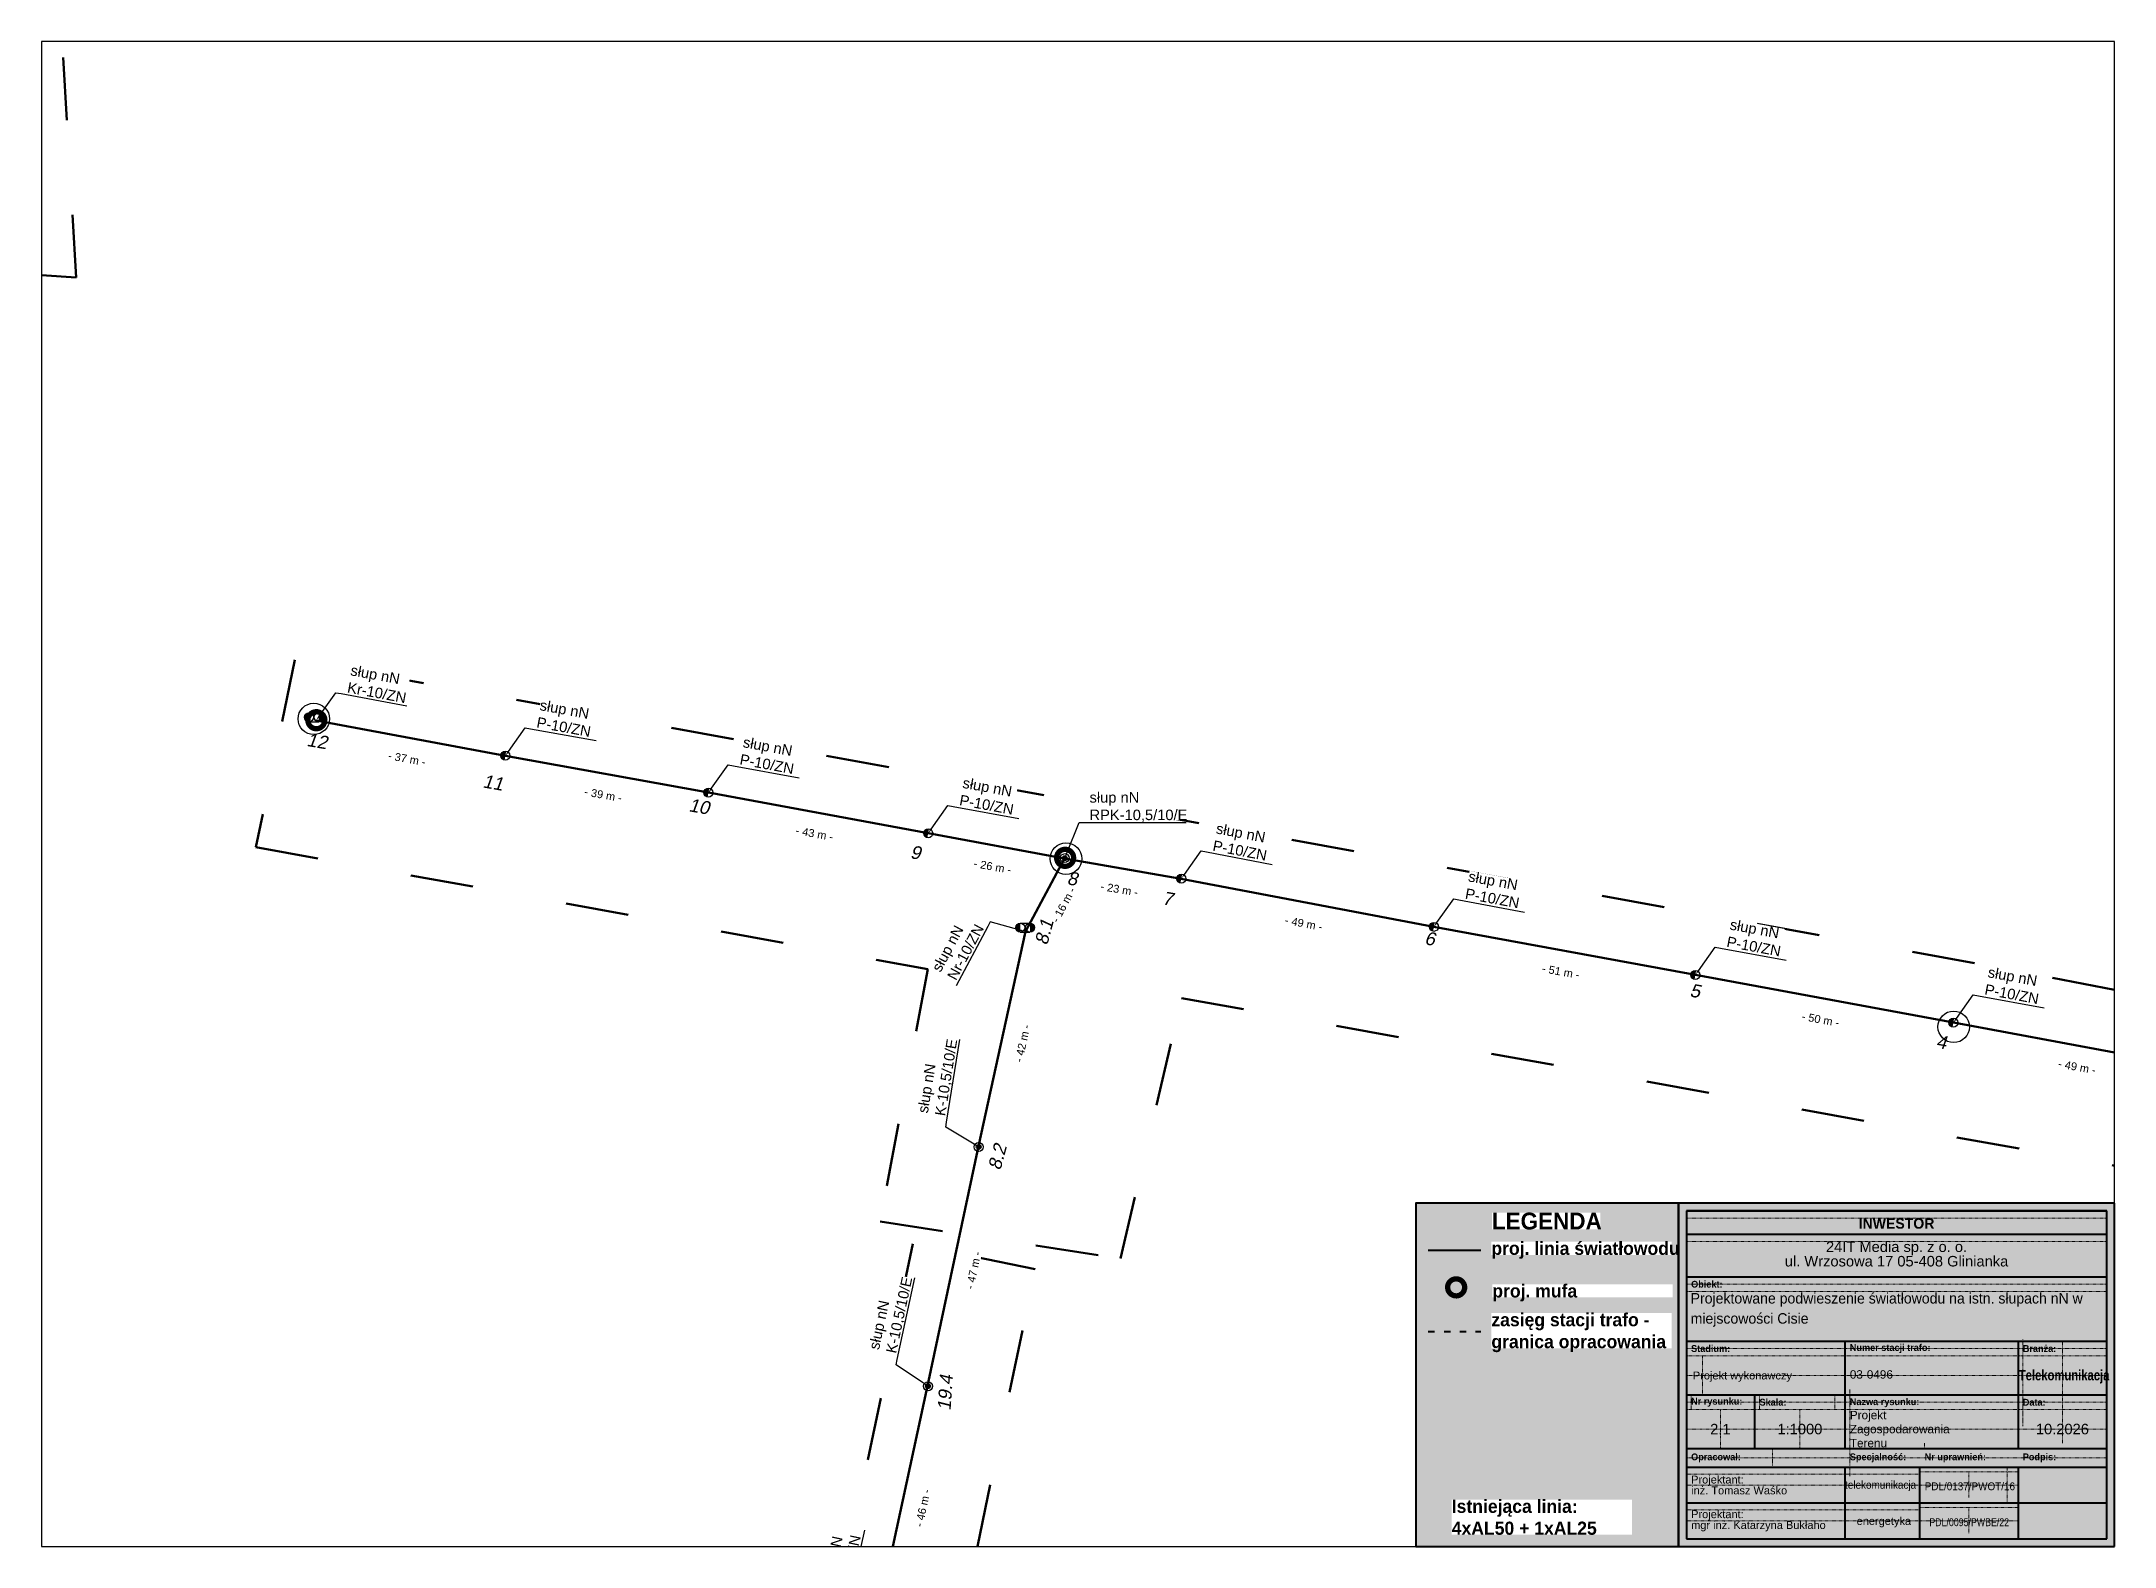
# Paper-space layout '496-1' of a CAD drawing. Header units: metres, sheet in millimetres. Extents: x 0 to 395, y 0 to 287.
# The model-space entities are those that its viewports show. They can reach past a viewport. Long polylines and large blocks are cut down to what shows.
import ezdxf
from ezdxf import colors
from ezdxf.entities.mleader import LeaderData, LeaderLine
from ezdxf.math import Vec2, Vec3

# ---------------------------------------------------------------- set-up
doc = ezdxf.new("R2010")
doc.units = ezdxf.units.M
for name, pattern in [('ACAD_ISO03W100', [30, 12, -18]), ('DGN Style 2', [0.005224, 0.003135, -0.00209]), ('GCAD_ISO03W100', [30, 12, -18])]:
    doc.linetypes.add(name, pattern=pattern)
for name, color, linetype, lineweight in [('!tele', 30, 'Continuous', 50), ('!trafo', 6, 'GCAD_ISO03W100', 50), ('00_Mufa', 3, 'Continuous', 30), ('@Tabelka', 7, 'Continuous', 13), ('_mm zasięg trafo', 6, 'ACAD_ISO03W100', 35), ('_numery', 7, 'Continuous', 40), ('_światłowód', 30, 'Continuous', 50)]:
    doc.layers.add(name, color=color, linetype=linetype, lineweight=lineweight)
doc.layers.add('@KonstrTabelki', color=253, linetype='DGN Style 2', lineweight=0, plot=False)
for name, color, linetype in [('_MM mufy', 3, 'Continuous'), ('_MM opisy', 7, 'Continuous'), ('_MM slupy', 5, 'Continuous'), ('DIM', 7, 'Continuous')]:
    doc.layers.add(name, color=color, linetype=linetype)
doc.styles.add('BardzoMale-PrawaGora', font='arial.ttf', dxfattribs={"height": 0.0025})
doc.styles.get("Standard").update_dxf_attribs({"font": 'arial.ttf'})
doc.dimstyles.new('opis linie', dxfattribs={"dimtxt": 1.5, "dimasz": 0.18, "dimexe": 0.18, "dimexo": 0.0625, "dimgap": 2.5, "dimtad": 4, "dimdec": 0, "dimzin": 0, "dimdsep": 46, "dimtxsty": 'Standard', "dimcen": 0.09, "dimse1": 1, "dimse2": 1, "dimsd1": 1, "dimsd2": 1, "dimclrt": 256, "dimadec": 0, "dimazin": 0, "dimtfac": 1, "dimtdec": 0, "dimtofl": 0, "dimtmove": 0, "dimatfit": 3, "dimfxl": 1, "dimtfill": 1, "dimtolj": 1, "dimtzin": 0, "dimarcsym": 0})

# ---------------------------------------------------------------- blocks, each defined once
blk = doc.blocks.new('tabelka')
at = {"true_color": 0xffffff, "transparency": 33554687}
h = blk.add_hatch(color=7, dxfattribs=at)
h.dxf.hatch_style = 1
h.paths.add_polyline_path([(-83, 65.41), (0, 65.41), (0, 0), (-83, 0)])
at = {"layer": '@KonstrTabelki', "lineweight": 0}
for p, q in [((-1.5, 62.52), (-81.5, 62.52)), ((-1.5, 58.08), (-81.5, 58.08)), ((-1.5, 49.94), (-81.5, 49.94)), ((-81.5, 48.55), (-1.5, 48.55)), ((-1.5, 37.69), (-81.5, 37.69)), ((-81.5, 36.3), (-1.5, 36.3)), ((-78.46, 36.3), (-78.46, 28.86)), ((-17.47, 39.44), (-17.47, 22.94)), ((-9.93, 19.68), (-9.93, 39.08)), ((-81.5, 32.58), (-1.5, 32.58)), ((-80.6, 28.86), (-80.6, 26.08)), ((-67.58, 28.86), (-67.58, 26.08)), ((-53.27, 26.08), (-53.27, 28.86)), ((-50.39, 29.9), (-50.39, 18.64)), ((-17.47, 28.86), (-17.47, 22.94)), ((-9.93, 19.68), (-9.93, 28.86)), ((-1.5, 27.47), (-81.5, 27.47)), ((-81.5, 26.08), (-1.5, 26.08)), ((-74.99, 18.64), (-74.99, 26.08)), ((-59.88, 18.64), (-59.88, 26.08)), ((-1.5, 27.47), (-18.36, 27.47)), ((-1.5, 22.36), (-81.5, 22.36)), ((-1.5, 22.36), (-18.36, 22.36)), ((-81.5, 16.88), (-1.5, 16.88)), ((-65.11, 18.64), (-65.11, 15.11)), ((-50.39, 18.64), (-50.39, 13.41)), ((-36.15, 19.68), (-36.15, 18.64)), ((-37.05, 13.77), (-81.5, 13.77)), ((-37.05, 14.25), (-18.36, 14.25)), ((-27.71, 14.25), (-27.71, 9.31)), ((-20.43, 15.11), (-20.43, 8.31)), ((-37.05, 11.71), (-81.5, 11.71)), ((-18.36, 11.71), (-37.05, 11.71)), ((-37.05, 6.97), (-81.5, 6.97)), ((-37.05, 4.9), (-81.5, 4.9)), ((-37.05, 7.44), (-18.36, 7.44)), ((-18.36, 4.9), (-37.05, 4.9)), ((-27.71, 7.44), (-27.71, 2.5))]:
    blk.add_line(p, q, dxfattribs=at)
at = {"layer": '@KonstrTabelki'}
for points in [[(-51.29, 28.86), (-51.29, 39.08)], [(-51.29, 18.64), (-51.29, 28.86)]]:
    blk.add_lwpolyline(points, dxfattribs=at)
at = {"layer": '@Tabelka', "lineweight": 40}
for p, q in [((0, 65.41), (-83, 65.41)), ((-83, 65.41), (-83, 0)), ((-81.5, 63.91), (-1.5, 63.91)), ((-1.5, 63.91), (-81.5, 63.91)), ((-81.5, 63.91), (-81.5, 1.5)), ((-1.5, 1.5), (-1.5, 63.91)), ((0, 0), (0, 65.41)), ((-81.5, 59.47), (-1.5, 59.47)), ((-81.5, 51.33), (-1.5, 51.33)), ((-81.5, 39.08), (-1.5, 39.08)), ((-81.5, 39.08), (-18.36, 39.08)), ((-51.29, 28.86), (-51.29, 39.08)), ((-51.29, 28.86), (-51.29, 35.67)), ((-18.36, 39.08), (-18.36, 28.86)), ((-81.5, 28.86), (-18.36, 28.86)), ((-68.48, 18.64), (-68.48, 28.86)), ((-51.29, 18.64), (-51.29, 28.86)), ((-18.36, 28.86), (-1.5, 28.86)), ((-18.36, 28.86), (-18.36, 18.64)), ((-51.29, 18.64), (-51.29, 25.45)), ((-18.36, 25.45), (-18.36, 18.64)), ((-81.5, 18.64), (-1.5, 18.64)), ((-81.5, 18.64), (-1.5, 18.64)), ((-81.5, 15.11), (-1.5, 15.11)), ((-51.29, 1.5), (-51.29, 15.11)), ((-37.05, 1.5), (-37.05, 15.11)), ((-18.36, 15.11), (-18.36, 1.5)), ((-81.5, 8.31), (-1.5, 8.31)), ((-81.5, 8.31), (-1.5, 8.31)), ((-81.5, 1.5), (-1.5, 1.5)), ((-83, 0), (0, 0))]:
    blk.add_line(p, q, dxfattribs=at)
at = {"layer": '@Tabelka'}
for s, insert, char_height, attachment_point, line_spacing_factor in [('{\\fLato Light|b1|i0|c238|p34;INWESTOR}', (-41.5, 62.52), 2, 2, 0.825), ('24IT Media sp. z o. o.\\Pul. Wrzosowa 17 05-408 Glinianka', (-41.5, 58.08), 2, 2, 0.825), ('{\\fLato Light|b1|i0|c238|p34;Obiekt:}', (-80.6, 49.94), 1.3, 4, 0.946154), ('{\\fLato Light|b1|i0|c238|p34;Branża:}', (-17.47, 37.69), 1.3, 4, 0.946154), ('Projekt wykonawczy', (-80.27, 32.34), 1.5, 4, 0.825), ('{\\fLato Light|b1|i0|c238|p34;\\W0.8;Telekomunikacja}', (-9.6, 32.34), 2, 5, 0.76875), ('{\\fLato Light|b1|i0|c238|p34;Nr rysunku:}', (-80.6, 27.47), 1.3, 4, 0.946154), ('{\\fLato Light|b1|i0|c238|p34;Skala:}', (-67.58, 27.47), 1.3, 4, 0.946154), ('{\\fLato Light|b1|i0|c238|p34;Nazwa rysunku:}', (-50.39, 27.38), 1.3, 4, 0.946154), ('{\\fLato Light|b1|i0|c238|p34;Data:}', (-17.47, 27.47), 1.3, 4, 0.946154), ('10.2026', (-9.93, 22.36), 2, 5, 0.825), ('{\\fLato Light|b1|i0|c238|p34;Opracował:}', (-80.6, 16.88), 1.3, 4, 0.946154), ('{\\fLato Light|b1|i0|c238|p34;Specjalność:}', (-50.39, 16.88), 1.3, 4, 0.946154), ('{\\fLato Light|b1|i0|c238|p34;Nr uprawnień:}', (-36.15, 16.88), 1.3, 4, 0.946154), ('{\\fLato Light|b1|i0|c238|p34;Podpis:}', (-17.47, 16.88), 1.3, 4, 0.946154)]:
    blk.add_mtext(s, dxfattribs=dict(at, insert=insert, char_height=char_height, attachment_point=attachment_point, line_spacing_factor=line_spacing_factor))
for s, insert, char_height, width, attachment_point, line_spacing_factor in [('{\\fLato Light|b1|i0|c238|p34;Stadium:}', (-80.6, 37.69), 1.3, 8.6456, 4, 0.946154), ('{\\fLato Light|b1|i0|c238|p34;Numer stacji trafo:}', (-50.39, 37.69), 1.3, 16.1141, 4, 0.946154), ('Projektant:\\Pinż. Tomasz Waśko', (-80.6, 11.71), 1.5, 27.9275, 4, 0.825), ('{\\W0.9;telekomunikacja}', (-44.53, 11.53), 1.5, 22.915, 5, 0.825), ('{\\W0.9;PDL/0137/PWOT/16}', (-27.54, 11.46), 1.5, 22.915, 5, 0.825), ('Projektant:\\Pmgr inż. Katarzyna Bukłaho', (-80.6, 4.9), 1.5, 27.9275, 4, 0.825), ('energetyka', (-43.91, 4.64), 1.5, 22.915, 5, 0.825), ('{\\W0.8;PDL/0095/PWBE/22}', (-27.66, 4.62), 1.5, 22.915, 5, 0.825)]:
    blk.add_mtext(s, dxfattribs=dict(at, insert=insert, char_height=char_height, width=width, attachment_point=attachment_point, line_spacing_factor=line_spacing_factor))
blk = doc.blocks.new('mufa')
at = {"layer": '_MM mufy'}
h = blk.add_hatch(color=256, dxfattribs=at)
h.dxf.hatch_style = 1
h.paths.add_polyline_path([(2.15, 0.12, 1), (-2.1, -0.05, 1)])
h.paths.add_polyline_path([(-1.1, -0.01, -1), (1.15, 0.08, -1)], flags=16)
h.paths.add_polyline_path([(-0.83, 0, -1), (0.88, 0.07, -1)], flags=0)
blk = doc.blocks.new('legenda')
at = {"true_color": 0xffffff, "transparency": 33554687}
h = blk.add_hatch(color=7, dxfattribs=at)
h.dxf.hatch_style = 1
h.paths.add_polyline_path([(-50, 65.41), (0, 65.41), (0, 0), (-50, 0)])
at = {"lineweight": 40}
blk.add_lwpolyline([(0, 65.41), (-50, 65.41), (-50, 0)], dxfattribs=at)
at = {"layer": '_mm zasięg trafo', "lineweight": 40, "ltscale": 0.1}
blk.add_lwpolyline([(-47.62, 40.95), (-37.62, 40.95)], dxfattribs=at)
at = {"layer": '_światłowód', "lineweight": 40}
blk.add_lwpolyline([(-47.62, 56.41), (-37.62, 56.41)], dxfattribs=at)
at = {"layer": '_mm zasięg trafo'}
blk.add_blockref('mufa', (-42.35, 49.31), dxfattribs=at)
at = {"layer": '_mm zasięg trafo', "bg_fill": 3, "box_fill_scale": 1, "bg_fill_color": 256, "bg_fill_transparency": 0}
for s, width, heights, insert, char_height, attachment_point in [('{\\fLato Light|b1|i0|c238|p34;\\C7;LEGENDA}', 20.65, [-3.27], (-35.53, 63.58), 3.2, 1), ('\\pxt4;{\\fLato Light|b1|i0|c238|p34;\\C7;proj. linia światłowodu}', 34.3358, [0], (-35.62, 56.41), 2.5, 4), ('\\pxt4;{\\fLato Light|b1|i0|c238|p34;\\C7;proj. mufa}', 34.3358, [0], (-35.44, 48.3), 2.5, 4), ('\\pxt4;{\\fLato Light|b1|i0|c238|p34;\\C7;zasięg stacji trafo - granica opracowania}', 34.3358, [-7.36], (-35.62, 40.72), 2.5, 4)]:
    blk.add_mtext_dynamic_manual_height_columns(s, width=width, gutter_width=1, heights=heights, dxfattribs=dict(at, insert=insert, char_height=char_height, attachment_point=attachment_point))
at = {"lineweight": 40}
blk.add_lwpolyline([(-50, 0), (0, 0), (0, 65.41)], dxfattribs=at)
at = {"layer": '_mm zasięg trafo', "insert": (-43.16, 5.56), "char_height": 2.5, "attachment_point": 4, "bg_fill": 3, "box_fill_scale": 1, "bg_fill_color": 256, "bg_fill_transparency": 0}
blk.add_mtext_dynamic_manual_height_columns('\\pxt4;{\\fLato Light|b1|i0|c238|p34;\\C7;Istniejąca linia:\\P4xAL50 + 1xAL25}', width=34.3358, gutter_width=1, heights=[-6.79], dxfattribs=at)
blk = doc.blocks.new('ZN')
at = {"layer": '_MM slupy', "transparency": 33554687}
h = blk.add_hatch(color=256, dxfattribs=at)
h.dxf.hatch_style = 1
h.paths.add_polyline_path([(0, -0.86), (0, 0.86, 1)])
at = {"layer": '_MM slupy'}
blk.add_circle((0, 0), 0.857, dxfattribs=at)
blk = doc.blocks.new('*D3234')
at = {"layer": 'DIM', "insert": (7525594.76, 5787764.89), "char_height": 1.5, "attachment_point": 5, "rotation": 349.4851, "bg_fill": 3, "box_fill_scale": 1.1, "bg_fill_color": 9, "bg_fill_true_color": 13158600, "bg_fill_transparency": 0}
blk.add_mtext('\\A1;- 37 m -', dxfattribs=at)
blk = doc.blocks.new('*D3235')
at = {"layer": 'DIM', "insert": (7525632.12, 5787758.03), "char_height": 1.5, "attachment_point": 5, "rotation": 349.7015, "bg_fill": 3, "box_fill_scale": 1.1, "bg_fill_color": 9, "bg_fill_true_color": 13158600, "bg_fill_transparency": 0}
blk.add_mtext('\\A1;- 39 m -', dxfattribs=at)
blk = doc.blocks.new('*D3236')
at = {"layer": 'DIM', "insert": (7525672.34, 5787750.64), "char_height": 1.5, "attachment_point": 5, "rotation": 349.489, "bg_fill": 3, "box_fill_scale": 1.1, "bg_fill_color": 9, "bg_fill_true_color": 13158600, "bg_fill_transparency": 0}
blk.add_mtext('\\A1;- 43 m -', dxfattribs=at)
blk = doc.blocks.new('*D3237')
at = {"layer": 'DIM', "insert": (7525706.23, 5787744.37), "char_height": 1.5, "attachment_point": 5, "rotation": 349.5619, "bg_fill": 3, "box_fill_scale": 1.1, "bg_fill_color": 9, "bg_fill_true_color": 13158600, "bg_fill_transparency": 0}
blk.add_mtext('\\A1;- 26 m -', dxfattribs=at)
blk = doc.blocks.new('*D3238')
at = {"layer": 'DIM', "insert": (7525730.37, 5787740.04), "char_height": 1.5, "attachment_point": 5, "rotation": 350.16, "bg_fill": 3, "box_fill_scale": 1.1, "bg_fill_color": 9, "bg_fill_true_color": 13158600, "bg_fill_transparency": 0}
blk.add_mtext('\\A1;- 23 m -', dxfattribs=at)
blk = doc.blocks.new('*D3239')
at = {"layer": 'DIM', "insert": (7525765.46, 5787733.54), "char_height": 1.5, "attachment_point": 5, "rotation": 349.2055, "bg_fill": 3, "box_fill_scale": 1.1, "bg_fill_color": 9, "bg_fill_true_color": 13158600, "bg_fill_transparency": 0}
blk.add_mtext('\\A1;- 49 m -', dxfattribs=at)
blk = doc.blocks.new('*D3240')
at = {"layer": 'DIM', "insert": (7525814.41, 5787724.37), "char_height": 1.5, "attachment_point": 5, "rotation": 349.5647, "bg_fill": 3, "box_fill_scale": 1.1, "bg_fill_color": 9, "bg_fill_true_color": 13158600, "bg_fill_transparency": 0}
blk.add_mtext('\\A1;- 51 m -', dxfattribs=at)
blk = doc.blocks.new('*D3241')
at = {"layer": 'DIM', "insert": (7525863.84, 5787715.25), "char_height": 1.5, "attachment_point": 5, "rotation": 349.5244, "bg_fill": 3, "box_fill_scale": 1.1, "bg_fill_color": 9, "bg_fill_true_color": 13158600, "bg_fill_transparency": 0}
blk.add_mtext('\\A1;- 50 m -', dxfattribs=at)
blk = doc.blocks.new('*D3242')
at = {"layer": 'DIM', "insert": (7525912.66, 5787706.23), "char_height": 1.5, "attachment_point": 5, "rotation": 349.5434, "bg_fill": 3, "box_fill_scale": 1.1, "bg_fill_color": 9, "bg_fill_true_color": 13158600, "bg_fill_transparency": 0}
blk.add_mtext('\\A1;- 49 m -', dxfattribs=at)
blk = doc.blocks.new('*D3248')
at = {"layer": 'DIM', "insert": (7525692.96, 5787622.25), "char_height": 1.5, "attachment_point": 5, "rotation": 77.8874, "bg_fill": 3, "box_fill_scale": 1.1, "bg_fill_color": 9, "bg_fill_true_color": 13158600, "bg_fill_transparency": 0}
blk.add_mtext('\\A1;- 46 m -', dxfattribs=at)
blk = doc.blocks.new('*D3249')
at = {"layer": 'DIM', "insert": (7525702.62, 5787667.5), "char_height": 1.5, "attachment_point": 5, "rotation": 77.9785, "bg_fill": 3, "box_fill_scale": 1.1, "bg_fill_color": 9, "bg_fill_true_color": 13158600, "bg_fill_transparency": 0}
blk.add_mtext('\\A1;- 47 m -', dxfattribs=at)
blk = doc.blocks.new('*D3250')
at = {"layer": 'DIM', "insert": (7525711.94, 5787710.72), "char_height": 1.5, "attachment_point": 5, "rotation": 77.6703, "bg_fill": 3, "box_fill_scale": 1.1, "bg_fill_color": 9, "bg_fill_true_color": 13158600, "bg_fill_transparency": 0}
blk.add_mtext('\\A1;- 42 m -', dxfattribs=at)
blk = doc.blocks.new('*D3251')
at = {"layer": 'DIM', "insert": (7525719.76, 5787737.07), "char_height": 1.5, "attachment_point": 5, "rotation": 61.9085, "bg_fill": 3, "box_fill_scale": 1.1, "bg_fill_color": 9, "bg_fill_true_color": 13158600, "bg_fill_transparency": 0}
blk.add_mtext('\\A1;- 16 m -', dxfattribs=at)
blk = doc.blocks.new('R')
at = {"layer": '_MM slupy', "transparency": 33554687}
h = blk.add_hatch(color=256, dxfattribs=at)
h.dxf.hatch_style = 1
h.paths.add_polyline_path([(-0.93, -0.86), (-0.93, 0.86, 1)])
h = blk.add_hatch(color=256, dxfattribs=at)
h.dxf.hatch_style = 1
h.paths.add_polyline_path([(0.93, 0.86), (0.93, -0.86, 1)])
at = {"layer": '_MM slupy'}
for points in [[(-0.93, 0.86), (0.93, 0.86)], [(-0.93, -0.86), (0.93, -0.86)]]:
    blk.add_lwpolyline(points, dxfattribs=at)
for centre in [(-0.93, 0), (0.93, 0)]:
    blk.add_circle(centre, 0.857, dxfattribs=at)
blk = doc.blocks.new('E')
at = {"layer": '_MM slupy'}
h = blk.add_hatch(color=256, dxfattribs=at)
h.dxf.hatch_style = 1
h.paths.add_polyline_path([(0.27, 0.37, 1), (-0.27, -0.37, 1)])
for radius in [0.857, 0.457]:
    blk.add_circle((0, 0), radius, dxfattribs=at)
blk = doc.blocks.new('q')
at = {"layer": '_MM slupy'}
blk.add_blockref('ZN', (0, 0), dxfattribs=at)
at = {"layer": '_MM opisy'}
ml = blk.add_multileader_mtext('Standard', dxfattribs=at)
ml.set_content('\\pxql;słup nN\\PP-10/ZN', color=256)
ml.set_leader_properties()
ml.build(insert=Vec2(0, 0))
ml.multileader.update_dxf_attribs({"has_text_frame": 1, "text_left_attachment_type": 5, "text_right_attachment_type": 5, "dogleg_length": 1, "arrow_head_size": 1})
ctx = ml.context
ctx.base_point, ctx.char_height, ctx.arrow_head_size, ctx.landing_gap_size, ctx.plane_origin = Vec3(3.75, 5.9), 2, 1, 1, Vec3(1.72, -1.42)
ctx.left_attachment, ctx.right_attachment = 5, 5
notes = []
notes.append((ctx, [(0, (1, 1, 0), (2.75, 5.9), (1, 0), 1, [(0, [(0, 0), (2.75, 5.9)], 0, [])])]))
ctx.mtext.insert, ctx.mtext.flow_direction = Vec3(4.75, 11.7), 5
ctx.mtext.has_bg_fill, ctx.mtext.bg_color, ctx.mtext.bg_scale_factor, ctx.mtext.bg_transparency, ctx.mtext.use_window_bg_color = 1, -1023410175, 1, 0, 1
for ctx, leaders in notes:
    for number, flags, end, landing, length, lines in leaders:
        leader = LeaderData()
        leader.index, (leader.has_last_leader_line, leader.has_dogleg_vector, leader.attachment_direction) = number, flags
        leader.last_leader_point, leader.dogleg_vector, leader.dogleg_length = Vec3(end), Vec3(landing), length
        for number, points, colour, breaks in lines:
            line = LeaderLine()
            line.index, line.vertices, line.color, line.breaks = number, Vec3.list(points), colors.encode_raw_color(colour), breaks
            leader.lines.append(line)
        ctx.leaders.append(leader)

msp = doc.modelspace()

# ---------------------------------------------------------------- linework, layer by layer
at = {"layer": '!trafo'}
for points in [[(7525278.04, 5787867.7), (7525299.48, 5787845.81), (7525309.08, 5787857.89), (7525310.52, 5787871.8), (7525531.8, 5787856.51), (7525526.32, 5787950.18), (7525463.45, 5788037.94), (7525366.41, 5788040.05), (7525270.76, 5788069.31), (7525113.38, 5788084.5), (7525103.68, 5788045.26), (7525240.8, 5788034.58), (7525401.08, 5788000.18), (7525445.08, 5788001.81), (7525474.5, 5787908.62), (7525323.98, 5787896), (7525306.78, 5787965.33), (7525258.16, 5787963.68), (7525277.72, 5787868.08)], [(7525674.99, 5787478.97), (7525714.38, 5787667.73), (7525691.06, 5787672.53), (7525653.41, 5787491.6)]]:
    msp.add_lwpolyline(points, dxfattribs=at)
msp.add_lwpolyline([(7525573.46, 5787783.72), (7525566.02, 5787748.05), (7525693.92, 5787724.85), (7525684.86, 5787676.78), (7525730.62, 5787669.74), (7525742.18, 5787719.35), (7526043.07, 5787665.25), (7526209.43, 5787637.87), (7526252.67, 5787650.65), (7526249.12, 5787604.32), (7526287.93, 5787596.02), (7526304.14, 5787675.68), (7526440.47, 5787706.54), (7526466.72, 5787715.72), (7526462, 5787742.97), (7526297.45, 5787715.01), (7526219.13, 5787664.12), (7525893.13, 5787725.99)], close=True, dxfattribs=at)
at = {"layer": '00_Mufa'}
for centre in [(7525577.05, 5787772.5), (7525720.22, 5787745.87), (7525889.2, 5787713.86)]:
    msp.add_circle(centre, 3, dxfattribs=at)

# ---------------------------------------------------------------- next in the draw order: block references
for p, rotation in [((7525613.52, 5787765.49), 349.701545718102), ((7525652.17, 5787758.47), 349.4889977179334), ((7525693.99, 5787750.71), 349.5619064163923), ((7525742.17, 5787742.07), 349.2054624119266), ((7525790.25, 5787732.9), 349.5647222657213), ((7525840.02, 5787723.74), 349.524399996185), ((7525889.13, 5787714.66), 349.5434456156839), ((7525684.23, 5787600.69), 77.88742731677914)]:
    msp.add_blockref('q', p, dxfattribs=dict(rotation=rotation))

# ---------------------------------------------------------------- next in the draw order: linework, layer by layer
at = {"layer": '!tele'}
for points in [[(7525577.47, 5787772.18), (7525613.52, 5787765.49), (7525652.17, 5787758.47), (7525693.99, 5787750.71), (7525719.93, 5787745.93), (7525742.17, 5787742.07), (7525790.25, 5787732.9), (7525840.02, 5787723.74), (7525889.13, 5787714.66), (7525937.66, 5787705.7), (7525986.96, 5787696.42), (7526034.19, 5787687.49)], [(7525655, 5787465.56), (7525664.7, 5787509.81), (7525674.41, 5787555.39), (7525684.23, 5787600.69), (7525693.84, 5787645.49), (7525703.57, 5787691.17), (7525712.49, 5787731.99), (7525719.93, 5787745.93)]]:
    msp.add_lwpolyline(points, dxfattribs=at)

# ---------------------------------------------------------------- next in the draw order: dimensions: what is measured, and where the dimension line sits
at = {"layer": 'DIM'}
for p1, p2, picture, middle in [((7525577.47, 5787772.18), (7525613.52, 5787765.49), '*D3234', (7525594.76, 5787764.89)), ((7525684.23, 5787600.69), (7525693.84, 5787645.49), '*D3248', (7525692.96, 5787622.25))]:
    dim = msp.add_aligned_dim(p1=p1, p2=p2, distance=-0.75, dimstyle='opis linie', override={"dimpost": '- <> m -'}, dxfattribs=at)
    dim.commit()
    dim.dimension.update_dxf_attribs({"geometry": picture, "text_midpoint": middle})

# ---------------------------------------------------------------- next in the draw order: dimensions: what is measured, and where the dimension line sits
for p1, p2, picture, middle in [((7525613.52, 5787765.49), (7525652.17, 5787758.47), '*D3235', (7525632.12, 5787758.03)), ((7525693.84, 5787645.49), (7525703.57, 5787691.17), '*D3249', (7525702.62, 5787667.5))]:
    dim = msp.add_aligned_dim(p1=p1, p2=p2, distance=-0.75, dimstyle='opis linie', override={"dimpost": '- <> m -'}, dxfattribs=at)
    dim.commit()
    dim.dimension.update_dxf_attribs({"geometry": picture, "text_midpoint": middle})

# ---------------------------------------------------------------- next in the draw order: leaders
at = {"layer": '_MM opisy'}
ml = msp.add_multileader_mtext('Standard', dxfattribs=at)
ml.set_content('\\pxql;słup nN\\PKr-10/ZN', color=256)
ml.set_leader_properties()
ml.build(insert=Vec2(0, 0))
ml.multileader.update_dxf_attribs({"has_text_frame": 1, "text_left_attachment_type": 5, "text_right_attachment_type": 5, "dogleg_length": 1, "arrow_head_size": 1})
ctx = ml.context
ctx.base_point, ctx.char_height, ctx.arrow_head_size, ctx.landing_gap_size, ctx.plane_origin, ctx.plane_x_axis, ctx.plane_y_axis = Vec3(7525582.24, 5787777.3), 2, 1, 1, Vec3(7525578.9, 5787770.47), Vec3(0.983207, -0.182492), Vec3(0.182492, 0.983207)
ctx.left_attachment, ctx.right_attachment = 5, 5
notes = []
notes.append((ctx, [(0, (1, 1, 0), (7525581.25, 5787777.48), (0.983207, -0.182492), 1, [(0, [(7525577.47, 5787772.18), (7525581.25, 5787777.48)], 0, [])])]))
ctx.mtext.insert, ctx.mtext.text_direction, ctx.mtext.flow_direction = Vec3(7525584.27, 5787782.79), Vec3(0.983207, -0.182492), 5
ctx.mtext.has_bg_fill, ctx.mtext.bg_color, ctx.mtext.bg_scale_factor, ctx.mtext.bg_transparency, ctx.mtext.use_window_bg_color = 1, -1023410175, 1, 0, 1
for ctx, leaders in notes:
    for number, flags, end, landing, length, lines in leaders:
        leader = LeaderData()
        leader.index, (leader.has_last_leader_line, leader.has_dogleg_vector, leader.attachment_direction) = number, flags
        leader.last_leader_point, leader.dogleg_vector, leader.dogleg_length = Vec3(end), Vec3(landing), length
        for number, points, colour, breaks in lines:
            line = LeaderLine()
            line.index, line.vertices, line.color, line.breaks = number, Vec3.list(points), colors.encode_raw_color(colour), breaks
            leader.lines.append(line)
        ctx.leaders.append(leader)

# ---------------------------------------------------------------- next in the draw order: block references
msp.add_blockref('R', (7525577.06, 5787772.81))
at = {"color": 5, "lineweight": 70}
msp.add_blockref('mufa', (7525577.51, 5787772.21), dxfattribs=at)

# ---------------------------------------------------------------- next in the draw order: texts
at = {"layer": '_numery', "oblique": 10}
for s, p in [('12', (7525575.58, 5787767.36)), ('11', (7525609.09, 5787759.46))]:
    msp.add_text(s, height=2.5, rotation=350.2046, dxfattribs=at).set_placement(p)

# ---------------------------------------------------------------- next in the draw order: dimensions: what is measured, and where the dimension line sits
at = {"layer": 'DIM'}
for p1, p2, picture, middle in [((7525652.17, 5787758.47), (7525693.99, 5787750.71), '*D3236', (7525672.34, 5787750.64)), ((7525703.57, 5787691.17), (7525712.49, 5787731.99), '*D3250', (7525711.94, 5787710.72))]:
    dim = msp.add_aligned_dim(p1=p1, p2=p2, distance=-0.75, dimstyle='opis linie', override={"dimpost": '- <> m -'}, dxfattribs=at)
    dim.commit()
    dim.dimension.update_dxf_attribs({"geometry": picture, "text_midpoint": middle})

# ---------------------------------------------------------------- next in the draw order: leaders
at = {"layer": '_MM opisy'}
ml = msp.add_multileader_mtext('Standard', dxfattribs=at)
ml.set_content('\\pxql;słup nN\\PK-10,5/10/E', color=256)
ml.set_leader_properties()
ml.build(insert=Vec2(0, 0))
ml.multileader.update_dxf_attribs({"has_text_frame": 1, "text_left_attachment_type": 5, "text_right_attachment_type": 5, "dogleg_length": 1, "arrow_head_size": 1})
ctx = ml.context
ctx.base_point, ctx.char_height, ctx.arrow_head_size, ctx.landing_gap_size, ctx.plane_origin, ctx.plane_x_axis, ctx.plane_y_axis = Vec3(7525688.09, 5787650.5), 2, 1, 1, Vec3(7525695.71, 5787646.82), Vec3(0.210374, 0.977621), Vec3(-0.977621, 0.210374)
ctx.left_attachment, ctx.right_attachment = 5, 5
notes = []
notes.append((ctx, [(0, (1, 1, 0), (7525687.88, 5787649.52), (0.210374, 0.977621), 1, [(0, [(7525693.96, 5787645.44)], 0, [])])]))
ctx.mtext.insert, ctx.mtext.text_direction, ctx.mtext.flow_direction = Vec3(7525682.66, 5787652.69), Vec3(0.210374, 0.977621), 5
ctx.mtext.has_bg_fill, ctx.mtext.bg_color, ctx.mtext.bg_scale_factor, ctx.mtext.bg_transparency, ctx.mtext.use_window_bg_color = 1, -1023410175, 1, 0, 1
for ctx, leaders in notes:
    for number, flags, end, landing, length, lines in leaders:
        leader = LeaderData()
        leader.index, (leader.has_last_leader_line, leader.has_dogleg_vector, leader.attachment_direction) = number, flags
        leader.last_leader_point, leader.dogleg_vector, leader.dogleg_length = Vec3(end), Vec3(landing), length
        for number, points, colour, breaks in lines:
            line = LeaderLine()
            line.index, line.vertices, line.color, line.breaks = number, Vec3.list(points), colors.encode_raw_color(colour), breaks
            leader.lines.append(line)
        ctx.leaders.append(leader)

# ---------------------------------------------------------------- next in the draw order: block references
at = {"rotation": 77.85572194915217}
msp.add_blockref('E', (7525693.96, 5787645.44), dxfattribs=at)

# ---------------------------------------------------------------- next in the draw order: texts
at = {"layer": '_numery', "oblique": 10}
for s, rotation, p in [('10', 350.2046, (7525648.31, 5787754.92)), ('19.4', 86.0901, (7525698.25, 5787640.74))]:
    msp.add_text(s, height=2.5, rotation=rotation, dxfattribs=at).set_placement(p)

# ---------------------------------------------------------------- next in the draw order: dimensions: what is measured, and where the dimension line sits
at = {"layer": 'DIM'}
dim = msp.add_aligned_dim(p1=(7525693.99, 5787750.71), p2=(7525719.93, 5787745.93), distance=-0.75, dimstyle='opis linie', override={"dimpost": '- <> m -'}, dxfattribs=at)
dim.commit()
dim.dimension.update_dxf_attribs({"geometry": '*D3237', "text_midpoint": (7525706.23, 5787744.37)})

# ---------------------------------------------------------------- next in the draw order: leaders
at = {"layer": '_MM opisy'}
ml = msp.add_multileader_mtext('Standard', dxfattribs=at)
ml.set_content('\\pxql;słup nN\\PK-10,5/10/E', color=256)
ml.set_leader_properties()
ml.build(insert=Vec2(0, 0))
ml.multileader.update_dxf_attribs({"has_text_frame": 1, "text_left_attachment_type": 5, "text_right_attachment_type": 5, "dogleg_length": 1, "arrow_head_size": 1})
ctx = ml.context
ctx.base_point, ctx.char_height, ctx.arrow_head_size, ctx.landing_gap_size, ctx.plane_origin, ctx.plane_x_axis, ctx.plane_y_axis = Vec3(7525697.47, 5787695.73), 2, 1, 1, Vec3(7525705.28, 5787692.47), Vec3(0.157991, 0.987441), Vec3(-0.987441, 0.157991)
ctx.left_attachment, ctx.right_attachment = 5, 5
notes = []
notes.append((ctx, [(0, (1, 1, 0), (7525697.32, 5787694.74), (0.157991, 0.987441), 1, [(0, [(7525703.61, 5787690.99)], 0, [])])]))
ctx.mtext.insert, ctx.mtext.text_direction, ctx.mtext.flow_direction = Vec3(7525691.94, 5787697.63), Vec3(0.157991, 0.987441), 5
ctx.mtext.has_bg_fill, ctx.mtext.bg_color, ctx.mtext.bg_scale_factor, ctx.mtext.bg_transparency, ctx.mtext.use_window_bg_color = 1, -1023410175, 1, 0, 1
for ctx, leaders in notes:
    for number, flags, end, landing, length, lines in leaders:
        leader = LeaderData()
        leader.index, (leader.has_last_leader_line, leader.has_dogleg_vector, leader.attachment_direction) = number, flags
        leader.last_leader_point, leader.dogleg_vector, leader.dogleg_length = Vec3(end), Vec3(landing), length
        for number, points, colour, breaks in lines:
            line = LeaderLine()
            line.index, line.vertices, line.color, line.breaks = number, Vec3.list(points), colors.encode_raw_color(colour), breaks
            leader.lines.append(line)
        ctx.leaders.append(leader)

# ---------------------------------------------------------------- next in the draw order: block references
at = {"rotation": 80.90972310250663}
msp.add_blockref('E', (7525703.61, 5787690.99), dxfattribs=at)

# ---------------------------------------------------------------- next in the draw order: texts
at = {"layer": '_numery', "oblique": 10}
for s, rotation, p in [('9', 350.2046, (7525690.46, 5787745.99)), ('8.2', 74.7642, (7525707.73, 5787686.43))]:
    msp.add_text(s, height=2.5, rotation=rotation, dxfattribs=at).set_placement(p)

# ---------------------------------------------------------------- next in the draw order: dimensions: what is measured, and where the dimension line sits
at = {"layer": 'DIM'}
dim = msp.add_aligned_dim(p1=(7525719.93, 5787745.93), p2=(7525742.17, 5787742.07), distance=-0.75, dimstyle='opis linie', override={"dimpost": '- <> m -'}, dxfattribs=at)
dim.commit()
dim.dimension.update_dxf_attribs({"geometry": '*D3238', "text_midpoint": (7525730.37, 5787740.04)})

# ---------------------------------------------------------------- next in the draw order: dimensions: what is measured, and where the dimension line sits
for p1, p2, picture, middle in [((7525712.49, 5787731.99), (7525719.93, 5787745.93), '*D3251', (7525719.76, 5787737.07)), ((7525742.17, 5787742.07), (7525790.25, 5787732.9), '*D3239', (7525765.46, 5787733.54))]:
    dim = msp.add_aligned_dim(p1=p1, p2=p2, distance=-0.75, dimstyle='opis linie', override={"dimpost": '- <> m -'}, dxfattribs=at)
    dim.commit()
    dim.dimension.update_dxf_attribs({"geometry": picture, "text_midpoint": middle})

# ---------------------------------------------------------------- next in the draw order: texts
at = {"layer": '_numery', "oblique": 10}
for s, rotation, p in [('8', 350.2046, (7525720.31, 5787741.02)), ('7', 350.2046, (7525738.46, 5787737.21)), ('8.1', 74.7642, (7525716.64, 5787729.29))]:
    msp.add_text(s, height=2.5, rotation=rotation, dxfattribs=at).set_placement(p)

# ---------------------------------------------------------------- next in the draw order: dimensions: what is measured, and where the dimension line sits
at = {"layer": 'DIM'}
dim = msp.add_aligned_dim(p1=(7525790.25, 5787732.9), p2=(7525840.02, 5787723.74), distance=-0.75, dimstyle='opis linie', override={"dimpost": '- <> m -'}, dxfattribs=at)
dim.commit()
dim.dimension.update_dxf_attribs({"geometry": '*D3240', "text_midpoint": (7525814.41, 5787724.37)})

# ---------------------------------------------------------------- next in the draw order: leaders
at = {"layer": '_MM opisy'}
ml = msp.add_multileader_mtext('Standard', dxfattribs=at)
ml.set_content('\\pxql;słup nN\\PRPK-10,5/10/E', color=256)
ml.set_leader_properties()
ml.build(insert=Vec2(0, 0))
ml.multileader.update_dxf_attribs({"has_text_frame": 1, "text_left_attachment_type": 5, "text_right_attachment_type": 5, "dogleg_length": 1, "arrow_head_size": 1})
ctx = ml.context
ctx.base_point, ctx.char_height, ctx.arrow_head_size, ctx.landing_gap_size, ctx.plane_origin = Vec3(7525723.7, 5787752.78), 2, 1, 1, Vec3(7525721.7, 5787744.56)
ctx.left_attachment, ctx.right_attachment = 5, 5
notes = []
notes.append((ctx, [(0, (1, 1, 0), (7525722.7, 5787752.78), (1, 0), 1, [(0, [(7525719.99, 5787745.98)], 0, [])])]))
ctx.mtext.insert, ctx.mtext.flow_direction = Vec3(7525724.7, 5787758.55), 5
ctx.mtext.has_bg_fill, ctx.mtext.bg_color, ctx.mtext.bg_scale_factor, ctx.mtext.bg_transparency, ctx.mtext.use_window_bg_color = 1, -1023410175, 1, 0, 1
ml = msp.add_multileader_mtext('Standard', dxfattribs=at)
ml.set_content('\\pxql;słup nN\\PNr-10/ZN', color=256)
ml.set_leader_properties()
ml.build(insert=Vec2(0, 0))
ml.multileader.update_dxf_attribs({"has_text_frame": 1, "text_left_attachment_type": 5, "text_right_attachment_type": 5, "dogleg_length": 1, "arrow_head_size": 1})
ctx = ml.context
ctx.base_point, ctx.char_height, ctx.arrow_head_size, ctx.landing_gap_size, ctx.plane_origin, ctx.plane_x_axis, ctx.plane_y_axis = Vec3(7525699.19, 5787721.47), 2, 1, 1, Vec3(7525714.56, 5787732.84), Vec3(0.470881, 0.882197), Vec3(-0.882197, 0.470881)
ctx.left_attachment, ctx.right_attachment = 5, 5
notes.append((ctx, [(0, (1, 1, 0), (7525705.8, 5787733.86), (-0.470881, -0.882197), 1, [(0, [(7525712.49, 5787731.99)], 0, [])])]))
ctx.mtext.insert, ctx.mtext.text_direction, ctx.mtext.flow_direction = Vec3(7525694.57, 5787725.07), Vec3(0.470881, 0.882197), 5
ctx.mtext.has_bg_fill, ctx.mtext.bg_color, ctx.mtext.bg_scale_factor, ctx.mtext.bg_transparency, ctx.mtext.use_window_bg_color = 1, -1023410175, 1, 0, 1
for ctx, leaders in notes:
    for number, flags, end, landing, length, lines in leaders:
        leader = LeaderData()
        leader.index, (leader.has_last_leader_line, leader.has_dogleg_vector, leader.attachment_direction) = number, flags
        leader.last_leader_point, leader.dogleg_vector, leader.dogleg_length = Vec3(end), Vec3(landing), length
        for number, points, colour, breaks in lines:
            line = LeaderLine()
            line.index, line.vertices, line.color, line.breaks = number, Vec3.list(points), colors.encode_raw_color(colour), breaks
            leader.lines.append(line)
        ctx.leaders.append(leader)

# ---------------------------------------------------------------- next in the draw order: block references
at = {"color": 5, "lineweight": 70}
msp.add_blockref('mufa', (7525720.03, 5787746.01), dxfattribs=at)
for name, p in [('E', (7525719.99, 5787745.98)), ('R', (7525712.44, 5787732.77))]:
    msp.add_blockref(name, p)

# ---------------------------------------------------------------- next in the draw order: texts
at = {"layer": '_numery', "oblique": 10}
msp.add_text('6', height=2.5, rotation=350.2046, dxfattribs=at).set_placement((7525788.36, 5787729.6))

# ---------------------------------------------------------------- next in the draw order: dimensions: what is measured, and where the dimension line sits
at = {"layer": 'DIM'}
dim = msp.add_aligned_dim(p1=(7525840.02, 5787723.74), p2=(7525889.13, 5787714.66), distance=-0.75, dimstyle='opis linie', override={"dimpost": '- <> m -'}, dxfattribs=at)
dim.commit()
dim.dimension.update_dxf_attribs({"geometry": '*D3241', "text_midpoint": (7525863.84, 5787715.25)})

# ---------------------------------------------------------------- next in the draw order: texts
at = {"layer": '_numery', "oblique": 10}
msp.add_text('5', height=2.5, rotation=350.2046, dxfattribs=at).set_placement((7525838.85, 5787719.65))

# ---------------------------------------------------------------- next in the draw order: dimensions: what is measured, and where the dimension line sits
at = {"layer": 'DIM'}
dim = msp.add_aligned_dim(p1=(7525889.13, 5787714.66), p2=(7525937.66, 5787705.7), distance=-0.75, dimstyle='opis linie', override={"dimpost": '- <> m -'}, dxfattribs=at)
dim.commit()
dim.dimension.update_dxf_attribs({"geometry": '*D3242', "text_midpoint": (7525912.66, 5787706.23)})

# ---------------------------------------------------------------- next in the draw order: texts
at = {"layer": '_numery', "oblique": 10}
msp.add_text('4', height=2.5, rotation=350.2046, dxfattribs=at).set_placement((7525885.74, 5787709.9))

psp = doc.layouts.new('496-1')

# ---------------------------------------------------------------- linework, layer by layer
psp.add_lwpolyline([(0, 0), (394.6, 0), (394.6, 286.57), (0, 286.57)], close=True)

# ---------------------------------------------------------------- block references
psp.add_blockref('tabelka', (394.6, 0))

# ---------------------------------------------------------------- texts
at = {"color": 18, "true_color": 0x000000, "insert": (313.91, 48.27), "char_height": 2, "width": 76.9558, "attachment_point": 1, "line_spacing_factor": 0.825, "style": 'BardzoMale-PrawaGora'}
psp.add_mtext('\\pxsm1.15,ql;{\\fLato Light|b0|i0|c238|p34;\\C256;Projektowane podwieszenie światłowodu na istn. słupach nN w miejscowości Cisie}', dxfattribs=at)
at = {"color": 1, "char_height": 1.6, "width": 26.3577, "attachment_point": 4}
for s, insert in [('{\\C18;\\c0;03-0496}', (344.21, 32.76, 1)), ('{\\C18;\\c0;Projekt Zagospodarowania Terenu}', (344.21, 22.36, 1))]:
    psp.add_mtext(s, dxfattribs=dict(at, insert=insert))
at = {"char_height": 2, "attachment_point": 5, "line_spacing_factor": 0.825}
for s, insert in [('2.1', (319.57, 22.36)), ('1:1000', (334.71, 22.36))]:
    psp.add_mtext(s, dxfattribs=dict(at, insert=insert))

# ---------------------------------------------------------------- next in the draw order: block references
psp.add_blockref('legenda', (311.6, 0))

# ---------------------------------------------------------------- next in the draw order: viewports
at = {"layer": '0'}
psp.add_viewport(center=(197.3, 143.28), size=(394.6, 286.5674), view_center_point=(7525722.51, 5787758.19), view_height=286.5674, dxfattribs=at)

doc.saveas('drawing.dxf')
